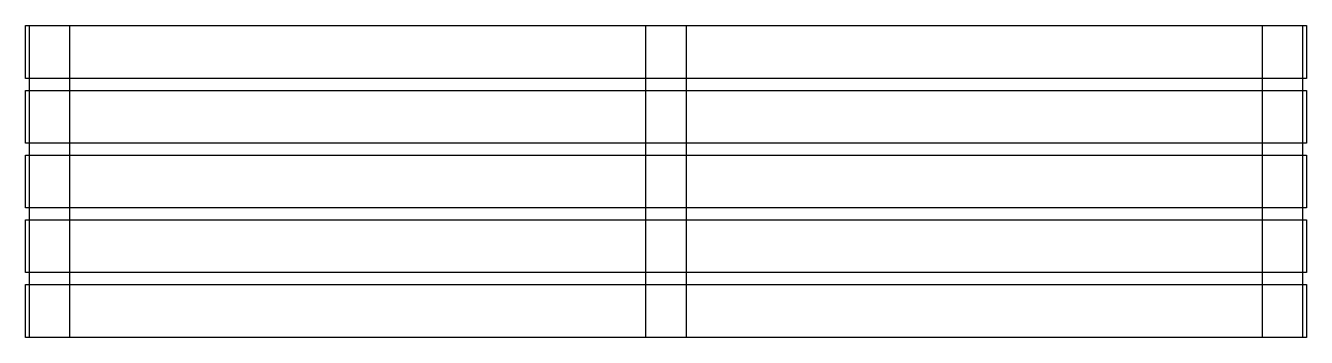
# Model space of a CAD drawing. Header units: millimetres. Extents: x -800 to 800, y -195 to 195.
import ezdxf

# ---------------------------------------------------------------- set-up
doc = ezdxf.new("R2010")
doc.units = ezdxf.units.MM
doc.header["$LTSCALE"] = 0.001

msp = doc.modelspace()

# ---------------------------------------------------------------- linework, layer by layer
for points in [[(-800, 195), (800, 195), (800, 129), (-800, 129)], [(-795, 195), (-745, 195), (-745, -195), (-795, -195)], [(-25, 195), (25, 195), (25, -195), (-25, -195)], [(745, 195), (795, 195), (795, -195), (745, -195)], [(-800, 114), (800, 114), (800, 48), (-800, 48)], [(-800, 33), (800, 33), (800, -33), (-800, -33)], [(-800, -48), (800, -48), (800, -114), (-800, -114)], [(-800, -129), (800, -129), (800, -195), (-800, -195)]]:
    msp.add_lwpolyline(points, close=True)

doc.saveas('drawing.dxf')
